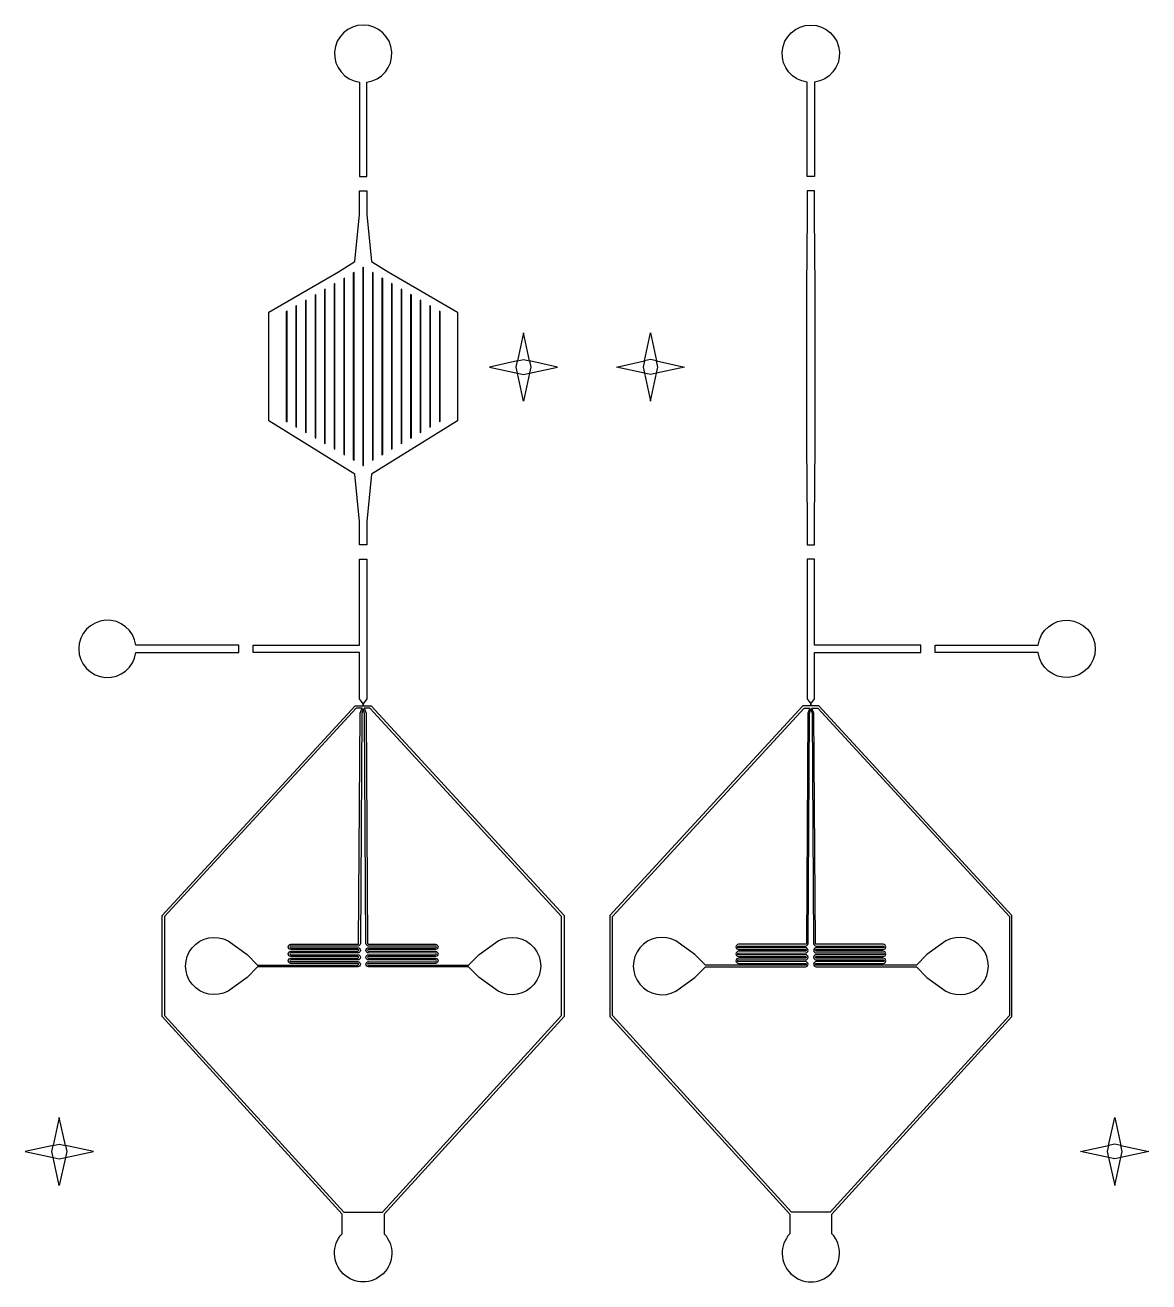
# Model space of a CAD drawing. Header units: inches. Extents: x -22.6 to 22.6, y -25.3 to 25.3.
import ezdxf

# ---------------------------------------------------------------- set-up
doc = ezdxf.new("R2010")
doc.units = ezdxf.units.IN
doc.header["$MEASUREMENT"] = 0

msp = doc.modelspace()

# ---------------------------------------------------------------- linework, layer by layer
msp.add_line((-9.392, 7.789), (-9.392, 15.361))
for points in [[(-9.172, 23.035), (-9.172, 19.227), (-8.872, 19.227), (-8.872, 23.035, 15.360328)], [(9.172, 23.035), (9.172, 19.227), (8.872, 19.227), (8.872, 23.035, -15.360328)], [(-8.872, 3.803), (-8.875, -1.827), (-9.022, -2.036), (-9.022, -2.106), (-8.706, -2.106), (-0.925, -10.561), (-0.925, -14.639), (-8.176, -22.601), (-8.176, -23.397, -2.283917), (-9.873, -23.397), (-9.873, -22.601), (-17.125, -14.639), (-17.125, -10.561), (-9.343, -2.106), (-9.027, -2.106), (-9.027, -2.036), (-9.175, -1.827), (-9.174, 0.037), (-13.461, 0.036), (-13.461, 0.336), (-9.174, 0.337), (-9.172, 3.803)], [(8.872, 3.803), (8.875, -1.827), (9.022, -2.036), (9.022, -2.106), (8.706, -2.106), (0.925, -10.561), (0.925, -14.639), (8.176, -22.601), (8.176, -23.397, 2.283917), (9.873, -23.397), (9.873, -22.601), (17.125, -14.639), (17.125, -10.561), (9.343, -2.106), (9.027, -2.106), (9.027, -2.036), (9.175, -1.827), (9.174, 0.037), (13.461, 0.036), (13.461, 0.336), (9.174, 0.337), (9.172, 3.803)], [(-18.185, 0.036), (-14.039, 0.036), (-14.039, 0.336), (-18.185, 0.336, 15.344251)], [(18.185, 0.036), (14.039, 0.036), (14.039, 0.336), (18.185, 0.336, -15.344251)]]:
    msp.add_lwpolyline(points, format="xyb", close=True)
for points in [[(-9.172, 4.381), (-9.171, 5.328), (-9.355, 7.23), (-12.822, 9.381), (-12.822, 13.769), (-10.022, 15.386), (-9.355, 15.799), (-9.171, 17.701), (-9.172, 18.649), (-8.872, 18.649), (-8.871, 17.702), (-8.687, 15.799), (-8.021, 15.386), (-5.221, 13.769), (-5.221, 9.381), (-8.687, 7.23), (-8.871, 5.327), (-8.872, 4.381)], [(8.87, 17.69), (8.844, 14.72), (8.844, 14.245), (8.844, 8.906), (8.844, 8.43), (8.871, 5.327), (8.872, 4.381), (9.172, 4.381), (9.171, 5.328), (9.2, 8.43), (9.2, 8.906), (9.2, 14.245), (9.2, 14.72), (9.173, 17.689), (9.171, 17.701), (9.172, 18.649), (8.872, 18.649), (8.871, 17.702)], [(-9.036, 7.584), (-9.021, 7.575), (-9.006, 7.584), (-9.006, 15.566), (-9.021, 15.575), (-9.036, 15.566)], [(-8.621, 7.806), (-8.621, 15.344), (-8.651, 15.361), (-8.651, 7.789)], [(-10.193, 14.899), (-10.193, 8.251), (-10.163, 8.234), (-10.163, 14.916)], [(-9.777, 15.139), (-9.807, 15.121), (-9.807, 8.029), (-9.777, 8.012)], [(-8.265, 8.012), (-8.235, 8.029), (-8.235, 15.121), (-8.265, 15.139)], [(-7.85, 8.251), (-7.85, 14.899), (-7.88, 14.916), (-7.88, 8.234)], [(-11.349, 14.231), (-11.349, 8.919), (-11.319, 8.902), (-11.319, 14.248)], [(-10.964, 14.454), (-10.964, 8.697), (-10.934, 8.679), (-10.934, 14.471)], [(-10.578, 14.676), (-10.578, 8.474), (-10.548, 8.457), (-10.548, 14.694)], [(-7.464, 8.474), (-7.464, 14.676), (-7.494, 14.694), (-7.494, 8.457)], [(-7.079, 8.697), (-7.079, 14.454), (-7.109, 14.471), (-7.109, 8.679)], [(-6.693, 8.919), (-6.693, 14.231), (-6.723, 14.248), (-6.723, 8.902)], [(-12.12, 13.786), (-12.12, 9.364), (-12.09, 9.347), (-12.09, 13.803)], [(-11.735, 14.008), (-11.735, 9.142), (-11.705, 9.124), (-11.705, 14.026)], [(-6.308, 9.142), (-6.308, 14.008), (-6.338, 14.026), (-6.338, 9.124)], [(-5.922, 9.364), (-5.922, 13.786), (-5.952, 13.803), (-5.952, 9.347)], [(-2.56, 12.926), (-2.807, 11.797), (-2.56, 11.851), (-2.314, 11.797)], [(2.56, 12.926), (2.807, 11.797), (2.56, 11.851), (2.314, 11.797)], [(-3.935, 11.551), (-2.807, 11.305), (-2.86, 11.551), (-2.807, 11.797)], [(-2.26, 11.551), (-2.314, 11.305), (-1.185, 11.551), (-2.314, 11.797)], [(2.26, 11.551), (2.314, 11.305), (1.185, 11.551), (2.314, 11.797)], [(3.935, 11.551), (2.807, 11.305), (2.86, 11.551), (2.807, 11.797)], [(-2.807, 11.305), (-2.56, 11.251), (-2.314, 11.305), (-2.56, 10.176)], [(2.807, 11.305), (2.56, 11.251), (2.314, 11.305), (2.56, 10.176)], [(-21.273, -18.706), (-21.52, -19.835), (-21.273, -19.781), (-21.027, -19.835)], [(21.273, -18.706), (21.52, -19.835), (21.273, -19.781), (21.027, -19.835)], [(-22.648, -20.081), (-21.52, -20.327), (-21.573, -20.081), (-21.52, -19.835)], [(-20.973, -20.081), (-21.027, -20.327), (-19.898, -20.081), (-21.027, -19.835)], [(20.973, -20.081), (21.027, -20.327), (19.898, -20.081), (21.027, -19.835)], [(22.648, -20.081), (21.52, -20.327), (21.573, -20.081), (21.52, -19.835)], [(-21.52, -20.327), (-21.273, -20.381), (-21.027, -20.327), (-21.273, -21.456)], [(21.52, -20.327), (21.273, -20.381), (21.027, -20.327), (21.273, -21.456)]]:
    msp.add_lwpolyline(points, close=True)
for points in [[(9.171, 17.817), (9.171, 17.822)], [(-9.392, 15.361), (-9.422, 15.344), (-9.422, 7.806), (-9.392, 7.789)]]:
    msp.add_lwpolyline(points)
for points in [[(-4.936, -12.636), (-8.807, -12.635, -1), (-8.807, -12.425), (-6.108, -12.426, 1), (-6.108, -12.356), (-8.807, -12.355, -1), (-8.807, -12.145), (-6.108, -12.146, 1), (-6.108, -12.076), (-8.807, -12.075, -1), (-8.807, -11.865), (-6.108, -11.866, 1), (-6.108, -11.796), (-8.807, -11.795, -0.414214), (-8.912, -11.69), (-8.971, -2.419), (-9.025, -2.231), (-9.075, -2.419), (-9.135, -11.69, -0.414214), (-9.24, -11.795), (-11.939, -11.795, 1), (-11.939, -11.865), (-9.24, -11.865, -1), (-9.24, -12.075), (-11.939, -12.075, 1), (-11.939, -12.145), (-9.24, -12.145, -1), (-9.24, -12.355), (-11.939, -12.355, 1), (-11.939, -12.425), (-9.24, -12.425, -1), (-9.24, -12.635), (-13.111, -12.635), (-13.277, -12.635), (-13.704, -13.062), (-14.466, -13.611, -1.695798), (-14.466, -11.589), (-13.702, -12.139), (-13.277, -12.565), (-13.111, -12.565), (-9.24, -12.565, 0.999885), (-9.24, -12.495), (-11.939, -12.495, -1), (-11.939, -12.285), (-9.24, -12.285, 1), (-9.24, -12.215), (-11.939, -12.215, -1), (-11.939, -12.005), (-9.24, -12.005, 1), (-9.24, -11.935), (-11.939, -11.935, -1), (-11.939, -11.725), (-9.24, -11.725, 0.414214), (-9.205, -11.69), (-9.145, -2.41), (-9.065, -2.206), (-9.299, -2.206), (-17.025, -10.6), (-17.025, -14.6), (-9.802, -22.53), (-8.247, -22.53), (-1.025, -14.6), (-1.025, -10.6), (-8.75, -2.206), (-8.985, -2.206), (-8.901, -2.41), (-8.842, -11.69, 0.414214), (-8.807, -11.725), (-6.108, -11.726, -1), (-6.108, -11.936), (-8.807, -11.935, 1), (-8.807, -12.005), (-6.108, -12.006, -1), (-6.108, -12.216), (-8.807, -12.215, 1), (-8.807, -12.285), (-6.108, -12.286, -1), (-6.108, -12.496), (-8.807, -12.495, 0.999885), (-8.807, -12.565), (-4.936, -12.566), (-4.771, -12.566), (-4.346, -12.141), (-3.582, -11.59, -1.695798), (-3.582, -13.612), (-4.343, -13.063), (-4.77, -12.636), (-4.936, -12.636)], [(4.936, -12.636), (8.807, -12.635, 1), (8.807, -12.425), (6.108, -12.426, -1), (6.108, -12.356), (8.807, -12.355, 1), (8.807, -12.145), (6.108, -12.146, -1), (6.108, -12.076), (8.807, -12.075, 1), (8.807, -11.865), (6.108, -11.866, -1), (6.108, -11.796), (8.807, -11.795, 0.414214), (8.912, -11.69), (8.971, -2.419), (9.025, -2.231), (9.075, -2.419), (9.135, -11.69, 0.414214), (9.24, -11.795), (11.939, -11.795, -1), (11.939, -11.865), (9.24, -11.865, 1), (9.24, -12.075), (11.939, -12.075, -1), (11.939, -12.145), (9.24, -12.145, 1), (9.24, -12.355), (11.939, -12.355, -1), (11.939, -12.425), (9.24, -12.425, 1), (9.24, -12.635), (13.111, -12.635), (13.277, -12.635), (13.704, -13.062), (14.466, -13.611, 1.695798), (14.466, -11.589), (13.702, -12.139), (13.277, -12.565), (13.111, -12.565), (9.24, -12.565, -0.999885), (9.24, -12.495), (11.939, -12.495, 1), (11.939, -12.285), (9.24, -12.285, -1), (9.24, -12.215), (11.939, -12.215, 1), (11.939, -12.005), (9.24, -12.005, -1), (9.24, -11.935), (11.939, -11.935, 1), (11.939, -11.725), (9.24, -11.725, -0.414214), (9.205, -11.69), (9.145, -2.41), (9.065, -2.206), (9.299, -2.206), (17.025, -10.6), (17.025, -14.6), (9.802, -22.53), (8.247, -22.53), (1.025, -14.6), (1.025, -10.6), (8.75, -2.206), (8.985, -2.206), (8.901, -2.41), (8.842, -11.69, -0.414214), (8.807, -11.725), (6.108, -11.726, 1), (6.108, -11.936), (8.807, -11.935, -1), (8.807, -12.005), (6.108, -12.006, 1), (6.108, -12.216), (8.807, -12.215, -1), (8.807, -12.285), (6.108, -12.286, 1), (6.108, -12.496), (8.807, -12.495, -0.999885), (8.807, -12.565), (4.936, -12.566), (4.771, -12.566), (4.346, -12.141), (3.582, -11.59, 1.695798), (3.582, -13.612), (4.343, -13.063), (4.77, -12.636), (4.936, -12.636)]]:
    msp.add_lwpolyline(points, format="xyb")

doc.saveas('drawing.dxf')
